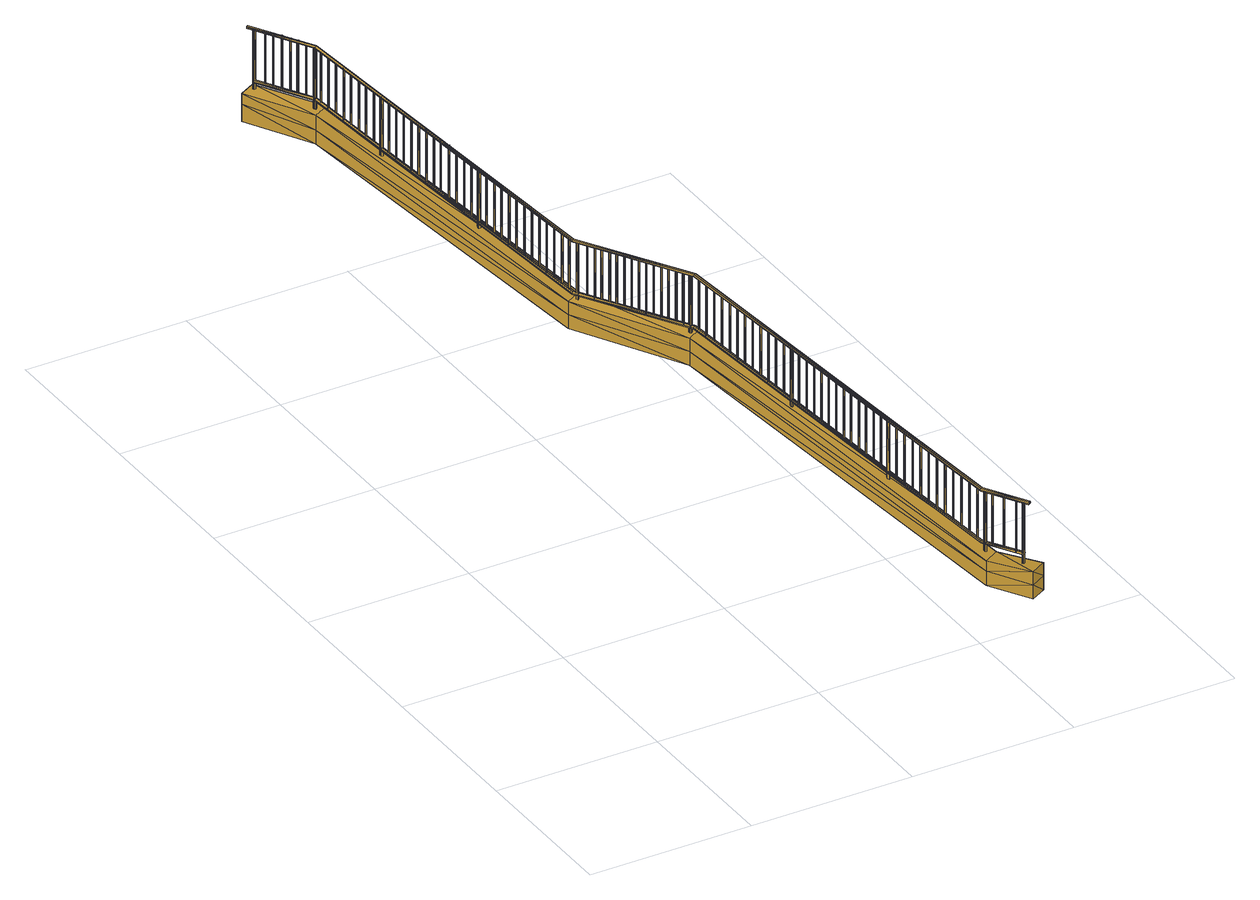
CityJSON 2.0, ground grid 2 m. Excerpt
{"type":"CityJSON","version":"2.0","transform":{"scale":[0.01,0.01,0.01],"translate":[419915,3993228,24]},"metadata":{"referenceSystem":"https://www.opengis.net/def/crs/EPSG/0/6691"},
"CityObjects":{
"cityfurniture1":{"type":"CityFurniture","attributes":{"class":"1020","function":"2000","DmGeometricAttribute.dmCode":"6140","DmGeometricAttribute.geometryType":"E2","DmGeometricAttribute.mapLevel":"2500","DmGeometricAttribute.shapeType":"0"},"geometry":[{"type":"MultiSurface","lod":"3","boundaries":[[[0,1,2]],[[2,3,0]],[[1,0,4]],[[0,5,4]],[[6,7,4]],[[4,5,6]],[[7,6,8]],[[6,9,8]],[[8,9,10]],[[9,11,10]],[[12,13,14]],[[13,12,15]],[[14,16,17]],[[16,14,13]],[[16,18,19]],[[19,17,16]],[[19,20,21]],[[20,19,18]],[[20,22,23]],[[23,21,20]],[[15,2,1]],[[1,13,15]],[[12,3,2]],[[2,15,12]],[[16,4,7]],[[7,18,16]],[[8,20,7]],[[20,18,7]],[[23,10,11]],[[10,23,22]],[[20,8,10]],[[10,22,20]],[[4,16,1]],[[16,13,1]],[[24,25,26]],[[27,25,24]],[[28,26,29]],[[26,25,29]],[[30,28,31]],[[28,29,31]],[[32,33,34]],[[35,33,32]],[[33,30,34]],[[30,31,34]],[[34,0,3]],[[3,32,34]],[[0,34,5]],[[34,31,5]],[[29,6,5]],[[5,31,29]],[[6,29,9]],[[29,25,9]],[[9,25,11]],[[25,27,11]],[[35,14,33]],[[14,35,12]],[[33,17,30]],[[17,33,14]],[[17,19,28]],[[28,30,17]],[[28,21,26]],[[21,28,19]],[[21,23,24]],[[24,26,21]],[[35,32,3]],[[3,12,35]],[[24,11,27]],[[11,24,23]],[[36,37,38]],[[39,38,37]],[[37,40,39]],[[41,39,40]],[[40,42,41]],[[43,41,42]],[[42,36,43]],[[38,43,36]],[[44,45,46]],[[47,46,45]],[[45,48,47]],[[49,47,48]],[[48,50,49]],[[51,49,50]],[[50,44,51]],[[46,51,44]],[[52,53,54]],[[55,54,53]],[[53,56,55]],[[57,55,56]],[[56,58,57]],[[59,57,58]],[[58,52,59]],[[54,59,52]],[[60,61,62]],[[63,62,61]],[[61,64,63]],[[65,63,64]],[[64,66,65]],[[67,65,66]],[[66,60,67]],[[62,67,60]],[[68,69,70]],[[71,70,69]],[[69,72,71]],[[73,71,72]],[[72,74,73]],[[75,73,74]],[[74,68,75]],[[70,75,68]],[[76,77,78]],[[79,78,77]],[[77,80,79]],[[81,79,80]],[[80,82,81]],[[83,81,82]],[[82,76,83]],[[78,83,76]],[[84,85,86]],[[87,86,85]],[[85,88,87]],[[89,87,88]],[[88,90,89]],[[91,89,90]],[[90,84,91]],[[86,91,84]],[[92,93,94]],[[95,94,93]],[[93,96,95]],[[97,95,96]],[[96,98,97]],[[99,97,98]],[[98,92,99]],[[94,99,92]],[[100,101,102]],[[103,102,101]],[[101,104,103]],[[105,103,104]],[[104,106,105]],[[107,105,106]],[[106,100,107]],[[102,107,100]],[[108,109,110]],[[111,110,109]],[[109,112,111]],[[113,111,112]],[[112,114,113]],[[115,113,114]],[[114,108,115]],[[110,115,108]],[[116,117,118]],[[119,118,117]],[[117,120,119]],[[121,119,120]],[[120,122,121]],[[123,121,122]],[[122,116,123]],[[118,123,116]],[[124,125,126]],[[127,126,125]],[[125,128,127]],[[129,127,128]],[[128,130,129]],[[131,129,130]],[[130,124,131]],[[126,131,124]],[[132,133,134]],[[135,134,133]],[[133,136,135]],[[137,135,136]],[[136,138,137]],[[139,137,138]],[[138,132,139]],[[134,139,132]],[[140,141,142]],[[143,142,141]],[[141,144,143]],[[145,143,144]],[[144,146,145]],[[147,145,146]],[[146,140,147]],[[142,147,140]],[[148,149,150]],[[151,150,149]],[[149,152,151]],[[153,151,152]],[[152,154,153]],[[155,153,154]],[[154,148,155]],[[150,155,148]],[[156,157,158]],[[159,158,157]],[[157,160,159]],[[161,159,160]],[[160,162,161]],[[163,161,162]],[[162,156,163]],[[158,163,156]],[[164,165,166]],[[167,166,165]],[[165,168,167]],[[169,167,168]],[[168,170,169]],[[171,169,170]],[[170,172,171]],[[173,171,172]],[[172,174,173]],[[175,173,174]],[[174,164,175]],[[166,175,164]],[[175,167,173]],[[173,167,171]],[[165,174,172]],[[165,172,170]],[[176,177,178]],[[179,178,177]],[[177,180,179]],[[181,179,180]],[[180,182,181]],[[183,181,182]],[[182,184,183]],[[185,183,184]],[[184,186,185]],[[187,185,186]],[[186,176,187]],[[178,187,176]],[[188,189,176]],[[177,176,189]],[[189,190,177]],[[180,177,190]],[[190,191,180]],[[182,180,191]],[[191,192,182]],[[184,182,192]],[[192,193,184]],[[186,184,193]],[[193,188,186]],[[176,186,188]],[[194,195,188]],[[189,188,195]],[[195,196,189]],[[190,189,196]],[[196,197,190]],[[191,190,197]],[[197,198,191]],[[192,191,198]],[[198,199,192]],[[193,192,199]],[[199,194,193]],[[188,193,194]],[[200,201,194]],[[195,194,201]],[[201,202,195]],[[196,195,202]],[[202,203,196]],[[197,196,203]],[[203,204,197]],[[198,197,204]],[[204,205,198]],[[199,198,205]],[[205,200,199]],[[194,199,200]],[[206,207,200]],[[201,200,207]],[[207,208,201]],[[202,201,208]],[[208,209,202]],[[203,202,209]],[[209,210,203]],[[204,203,210]],[[210,211,204]],[[205,204,211]],[[211,206,205]],[[200,205,206]],[[179,181,187]],[[181,183,187]],[[183,185,187]],[[208,207,211]],[[209,208,211]],[[212,213,214]],[[215,214,213]],[[213,216,215]],[[217,215,216]],[[216,218,217]],[[219,217,218]],[[218,212,219]],[[214,219,212]],[[220,221,222]],[[223,222,221]],[[221,224,223]],[[225,223,224]],[[224,226,225]],[[227,225,226]],[[226,220,227]],[[222,227,220]],[[228,229,230]],[[231,230,229]],[[229,232,231]],[[233,231,232]],[[232,234,233]],[[235,233,234]],[[234,228,235]],[[230,235,228]],[[236,237,238]],[[239,238,237]],[[237,240,239]],[[241,239,240]],[[240,242,241]],[[243,241,242]],[[242,236,243]],[[238,243,236]],[[244,245,246]],[[247,246,245]],[[245,248,247]],[[249,247,248]],[[248,250,249]],[[251,249,250]],[[250,244,251]],[[246,251,244]],[[252,253,254]],[[255,254,253]],[[253,256,255]],[[257,255,256]],[[256,258,257]],[[259,257,258]],[[258,252,259]],[[254,259,252]],[[260,261,262]],[[263,262,261]],[[261,264,263]],[[265,263,264]],[[264,266,265]],[[267,265,266]],[[266,260,267]],[[262,267,260]],[[268,269,270]],[[271,270,269]],[[269,272,271]],[[273,271,272]],[[272,274,273]],[[275,273,274]],[[274,268,275]],[[270,275,268]],[[276,277,278]],[[279,278,277]],[[277,280,279]],[[281,279,280]],[[280,282,281]],[[283,281,282]],[[282,276,283]],[[278,283,276]],[[284,285,286]],[[287,286,285]],[[285,288,287]],[[289,287,288]],[[288,290,289]],[[291,289,290]],[[290,284,291]],[[286,291,284]],[[292,293,294]],[[295,294,293]],[[293,296,295]],[[297,295,296]],[[296,298,297]],[[299,297,298]],[[298,292,299]],[[294,299,292]],[[300,301,302]],[[303,302,301]],[[301,304,303]],[[305,303,304]],[[304,306,305]],[[307,305,306]],[[306,300,307]],[[302,307,300]],[[308,309,310]],[[311,310,309]],[[309,312,311]],[[313,311,312]],[[312,314,313]],[[315,313,314]],[[314,316,315]],[[317,315,316]],[[316,318,317]],[[319,317,318]],[[318,308,319]],[[310,319,308]],[[319,311,317]],[[317,311,315]],[[309,318,316]],[[309,316,314]],[[320,321,322]],[[323,322,321]],[[321,324,323]],[[325,323,324]],[[324,326,325]],[[327,325,326]],[[326,328,327]],[[329,327,328]],[[328,330,329]],[[331,329,330]],[[330,320,331]],[[322,331,320]],[[331,323,329]],[[329,323,327]],[[321,330,328]],[[321,328,326]],[[332,333,334]],[[335,334,333]],[[333,336,335]],[[337,335,336]],[[336,338,337]],[[339,337,338]],[[338,332,339]],[[334,339,332]],[[340,341,342]],[[343,342,341]],[[341,344,343]],[[345,343,344]],[[344,346,345]],[[347,345,346]],[[346,340,347]],[[342,347,340]],[[348,349,350]],[[351,350,349]],[[349,352,351]],[[353,351,352]],[[352,354,353]],[[355,353,354]],[[354,348,355]],[[350,355,348]],[[356,357,358]],[[359,358,357]],[[357,360,359]],[[361,359,360]],[[360,362,361]],[[363,361,362]],[[362,364,363]],[[365,363,364]],[[364,366,365]],[[367,365,366]],[[366,356,367]],[[358,367,356]],[[367,359,365]],[[365,359,363]],[[357,366,364]],[[357,364,362]],[[368,369,370]],[[371,370,369]],[[369,372,371]],[[373,371,372]],[[372,374,373]],[[375,373,374]],[[374,376,375]],[[377,375,376]],[[376,378,377]],[[379,377,378]],[[378,368,379]],[[370,379,368]],[[379,371,377]],[[377,371,375]],[[369,378,376]],[[369,376,374]],[[380,381,382]],[[383,382,381]],[[381,384,383]],[[385,383,384]],[[384,386,385]],[[387,385,386]],[[386,388,387]],[[389,387,388]],[[388,390,389]],[[391,389,390]],[[390,380,391]],[[382,391,380]],[[392,393,380]],[[381,380,393]],[[393,394,381]],[[384,381,394]],[[394,395,384]],[[386,384,395]],[[395,396,386]],[[388,386,396]],[[396,397,388]],[[390,388,397]],[[397,392,390]],[[380,390,392]],[[398,399,392]],[[393,392,399]],[[399,400,393]],[[394,393,400]],[[400,401,394]],[[395,394,401]],[[401,402,395]],[[396,395,402]],[[402,403,396]],[[397,396,403]],[[403,398,397]],[[392,397,398]],[[329,404,398]],[[399,398,404]],[[404,405,399]],[[400,399,405]],[[405,406,400]],[[401,400,406]],[[406,407,401]],[[402,401,407]],[[407,408,402]],[[403,402,408]],[[408,329,403]],[[398,403,329]],[[409,410,329]],[[404,329,410]],[[410,411,404]],[[405,404,411]],[[411,412,405]],[[406,405,412]],[[412,413,406]],[[407,406,413]],[[413,414,407]],[[408,407,414]],[[414,409,408]],[[329,408,409]],[[383,385,391]],[[385,387,391]],[[387,389,391]],[[411,410,414]],[[412,411,414]],[[415,416,417]],[[418,417,416]],[[416,419,418]],[[420,418,419]],[[419,421,420]],[[422,420,421]],[[421,415,422]],[[417,422,415]],[[423,424,425]],[[426,425,424]],[[424,427,426]],[[428,426,427]],[[427,429,428]],[[430,428,429]],[[429,423,430]],[[425,430,423]],[[431,432,433]],[[434,433,432]],[[432,435,434]],[[436,434,435]],[[435,437,436]],[[438,436,437]],[[437,431,438]],[[433,438,431]],[[439,440,441]],[[442,441,440]],[[440,443,442]],[[444,442,443]],[[443,445,444]],[[446,444,445]],[[445,447,446]],[[448,446,447]],[[447,449,448]],[[450,448,449]],[[449,439,450]],[[441,450,439]],[[450,442,448]],[[448,442,446]],[[440,449,447]],[[440,447,445]],[[451,452,453]],[[454,453,452]],[[452,455,454]],[[456,454,455]],[[455,457,456]],[[458,456,457]],[[457,451,458]],[[453,458,451]],[[459,460,461]],[[462,461,460]],[[460,463,462]],[[464,462,463]],[[463,465,464]],[[466,464,465]],[[465,459,466]],[[461,466,459]],[[467,468,469]],[[470,469,468]],[[468,471,470]],[[472,470,471]],[[471,473,472]],[[474,472,473]],[[473,467,474]],[[469,474,467]],[[475,476,477]],[[478,477,476]],[[476,479,478]],[[480,478,479]],[[479,481,480]],[[482,480,481]],[[481,475,482]],[[477,482,475]],[[483,484,485]],[[486,485,484]],[[484,487,486]],[[488,486,487]],[[487,483,488]],[[485,488,483]],[[489,490,491]],[[492,491,490]],[[490,493,492]],[[494,492,493]],[[493,495,494]],[[496,494,495]],[[495,489,496]],[[491,496,489]],[[497,498,499]],[[500,499,498]],[[498,501,500]],[[502,500,501]],[[501,503,502]],[[504,502,503]],[[503,505,504]],[[506,504,505]],[[505,507,506]],[[508,506,507]],[[507,497,508]],[[499,508,497]],[[508,500,506]],[[506,500,504]],[[498,507,505]],[[498,505,503]],[[509,510,511]],[[512,511,510]],[[510,513,512]],[[514,512,513]],[[513,515,514]],[[516,514,515]],[[515,517,516]],[[518,516,517]],[[517,519,518]],[[520,518,519]],[[519,509,520]],[[511,520,509]],[[520,512,518]],[[518,512,516]],[[510,519,517]],[[510,517,515]],[[521,522,523]],[[524,523,522]],[[522,525,524]],[[526,524,525]],[[525,527,526]],[[528,526,527]],[[527,521,528]],[[523,528,521]],[[529,530,531]],[[532,531,530]],[[530,533,532]],[[534,532,533]],[[533,535,534]],[[536,534,535]],[[535,529,536]],[[531,536,529]],[[537,538,539]],[[540,539,538]],[[538,541,540]],[[542,540,541]],[[541,543,542]],[[544,542,543]],[[543,537,544]],[[539,544,537]],[[545,546,547]],[[548,547,546]],[[546,549,548]],[[550,548,549]],[[549,551,550]],[[552,550,551]],[[551,545,552]],[[547,552,545]],[[553,554,555]],[[556,555,554]],[[554,557,556]],[[558,556,557]],[[557,559,558]],[[560,558,559]],[[559,553,560]],[[555,560,553]],[[561,562,563]],[[564,563,562]],[[562,565,564]],[[566,564,565]],[[565,567,566]],[[568,566,567]],[[567,561,568]],[[563,568,561]],[[569,570,571]],[[572,571,570]],[[570,573,572]],[[574,572,573]],[[573,575,574]],[[576,574,575]],[[575,569,576]],[[571,576,569]],[[577,578,579]],[[580,579,578]],[[578,581,580]],[[582,580,581]],[[581,583,582]],[[584,582,583]],[[583,577,584]],[[579,584,577]],[[585,586,587]],[[588,587,586]],[[586,589,588]],[[590,588,589]],[[589,591,590]],[[592,590,591]],[[591,585,592]],[[587,592,585]],[[593,594,595]],[[596,595,594]],[[594,597,596]],[[598,596,597]],[[597,599,598]],[[600,598,599]],[[599,593,600]],[[595,600,593]],[[601,602,603]],[[604,603,602]],[[602,605,604]],[[606,604,605]],[[605,607,606]],[[608,606,607]],[[607,601,608]],[[603,608,601]],[[609,610,611]],[[612,611,610]],[[610,613,612]],[[614,612,613]],[[613,615,614]],[[616,614,615]],[[615,609,616]],[[611,616,609]],[[617,618,619]],[[620,619,618]],[[618,621,620]],[[622,620,621]],[[621,623,622]],[[624,622,623]],[[623,617,624]],[[619,624,617]],[[625,626,627]],[[628,627,626]],[[626,629,628]],[[630,628,629]],[[629,631,630]],[[632,630,631]],[[631,625,632]],[[627,632,625]],[[633,634,635]],[[636,635,634]],[[634,637,636]],[[638,636,637]],[[637,639,638]],[[640,638,639]],[[639,633,640]],[[635,640,633]],[[641,642,643]],[[644,643,642]],[[642,645,644]],[[646,644,645]],[[645,647,646]],[[648,646,647]],[[647,641,648]],[[643,648,641]],[[649,650,651]],[[652,651,650]],[[650,653,652]],[[654,652,653]],[[653,655,654]],[[656,654,655]],[[655,649,656]],[[651,656,649]],[[657,658,659]],[[660,659,658]],[[658,661,660]],[[662,660,661]],[[661,663,662]],[[664,662,663]],[[663,657,664]],[[659,664,657]],[[665,666,667]],[[668,667,666]],[[666,669,668]],[[670,668,669]],[[669,671,670]],[[672,670,671]],[[671,665,672]],[[667,672,665]],[[673,674,675]],[[676,675,674]],[[674,677,676]],[[678,676,677]],[[677,679,678]],[[680,678,679]],[[679,673,680]],[[675,680,673]],[[681,682,683]],[[684,683,682]],[[682,685,684]],[[686,684,685]],[[685,687,686]],[[688,686,687]],[[687,681,688]],[[683,688,681]],[[689,690,691]],[[692,691,690]],[[690,693,692]],[[694,692,693]],[[693,695,694]],[[696,694,695]],[[695,689,696]],[[691,696,689]],[[697,698,699]],[[700,699,698]],[[698,701,700]],[[702,700,701]],[[701,703,702]],[[704,702,703]],[[703,697,704]],[[699,704,697]],[[705,706,707]],[[708,707,706]],[[706,709,708]],[[710,708,709]],[[709,711,710]],[[712,710,711]],[[711,705,712]],[[707,712,705]],[[713,714,715]],[[716,715,714]],[[714,717,716]],[[718,716,717]],[[717,719,718]],[[720,718,719]],[[719,713,720]],[[715,720,713]],[[721,722,723]],[[724,723,722]],[[722,725,724]],[[726,724,725]],[[725,727,726]],[[728,726,727]],[[727,721,728]],[[723,728,721]],[[729,730,731]],[[732,731,730]],[[730,733,732]],[[734,732,733]],[[733,735,734]],[[736,734,735]],[[735,729,736]],[[731,736,729]],[[737,738,739]],[[740,739,738]],[[738,741,740]],[[742,740,741]],[[741,743,742]],[[744,742,743]],[[743,737,744]],[[739,744,737]],[[745,746,747]],[[748,747,746]],[[746,749,748]],[[750,748,749]],[[749,751,750]],[[752,750,751]],[[751,745,752]],[[747,752,745]],[[753,754,755]],[[756,755,754]],[[754,757,756]],[[758,756,757]],[[757,759,758]],[[760,758,759]],[[759,753,760]],[[755,760,753]],[[761,762,763]],[[764,763,762]],[[762,765,764]],[[766,764,765]],[[765,767,766]],[[768,766,767]],[[767,761,768]],[[763,768,761]],[[769,770,771]],[[772,771,770]],[[770,773,772]],[[774,772,773]],[[773,775,774]],[[776,774,775]],[[775,769,776]],[[771,776,769]],[[777,778,779]],[[780,779,778]],[[778,781,780]],[[782,780,781]],[[781,783,782]],[[784,782,783]],[[783,777,784]],[[779,784,777]],[[785,786,787]],[[788,787,786]],[[786,789,788]],[[790,788,789]],[[789,791,790]],[[792,790,791]],[[791,785,792]],[[787,792,785]],[[793,794,795]],[[796,795,794]],[[794,797,796]],[[798,796,797]],[[797,799,798]],[[800,798,799]],[[799,793,800]],[[795,800,793]],[[801,802,803]],[[804,803,802]],[[802,805,804]],[[806,804,805]],[[805,807,806]],[[808,806,807]],[[807,801,808]],[[803,808,801]],[[809,810,811]],[[812,811,810]],[[810,813,812]],[[814,812,813]],[[813,815,814]],[[816,814,815]],[[815,809,816]],[[811,816,809]],[[817,818,819]],[[820,819,818]],[[818,821,820]],[[822,820,821]],[[821,823,822]],[[824,822,823]],[[823,817,824]],[[819,824,817]],[[825,826,827]],[[828,827,826]],[[826,829,828]],[[830,828,829]],[[829,831,830]],[[832,830,831]],[[831,825,832]],[[827,832,825]],[[833,834,835]],[[836,835,834]],[[834,837,836]],[[838,836,837]],[[837,839,838]],[[840,838,839]],[[839,833,840]],[[835,840,833]],[[841,842,843]],[[844,843,842]],[[842,845,844]],[[846,844,845]],[[845,847,846]],[[848,846,847]],[[847,841,848]],[[843,848,841]],[[849,850,851]],[[852,851,850]],[[850,853,852]],[[854,852,853]],[[853,855,854]],[[856,854,855]],[[855,849,856]],[[851,856,849]],[[857,858,859]],[[860,859,858]],[[858,861,860]],[[862,860,861]],[[861,863,862]],[[864,862,863]],[[863,857,864]],[[859,864,857]],[[865,866,867]],[[868,867,866]],[[866,869,868]],[[870,868,869]],[[869,871,870]],[[872,870,871]],[[871,865,872]],[[867,872,865]],[[873,874,875]],[[876,875,874]],[[874,877,876]],[[878,876,877]],[[877,879,878]],[[880,878,879]],[[879,873,880]],[[875,880,873]],[[881,882,883]],[[884,883,882]],[[882,885,884]],[[886,884,885]],[[885,887,886]],[[888,886,887]],[[887,881,888]],[[883,888,881]],[[889,890,891]],[[892,891,890]],[[890,893,892]],[[894,892,893]],[[893,895,894]],[[896,894,895]],[[895,889,896]],[[891,896,889]],[[897,898,899]],[[900,899,898]],[[898,901,900]],[[902,900,901]],[[901,903,902]],[[904,902,903]],[[903,905,904]],[[906,904,905]],[[905,907,906]],[[908,906,907]],[[907,897,908]],[[899,908,897]],[[908,900,906]],[[906,900,904]],[[898,907,905]],[[898,905,903]],[[909,910,911]],[[912,911,910]],[[910,913,912]],[[914,912,913]],[[913,915,914]],[[916,914,915]],[[915,917,916]],[[918,916,917]],[[917,919,918]],[[920,918,919]],[[919,909,920]],[[911,920,909]],[[920,912,918]],[[918,912,916]],[[916,912,914]],[[910,919,917]],[[910,917,915]],[[910,915,913]],[[921,922,923]],[[924,923,922]],[[922,925,924]],[[926,924,925]],[[925,927,926]],[[928,926,927]],[[927,921,928]],[[923,928,921]],[[929,930,931]],[[932,931,930]],[[930,933,932]],[[934,932,933]],[[933,935,934]],[[936,934,935]],[[935,929,936]],[[931,936,929]],[[937,938,939]],[[940,939,938]],[[938,941,940]],[[942,940,941]],[[941,943,942]],[[944,942,943]],[[943,937,944]],[[939,944,937]]]}]}
},
"vertices":[
[57,823,349],[57,823,367],[12,903,366],[12,903,353],[211,550,230],[211,550,214],[285,419,214],[285,419,230],[466,99,64],[466,99,51],[495,48,68],[495,48,52],[32,914,352],[77,834,367],[77,834,351],[32,914,366],[231,561,230],[231,561,214],[304,430,230],[304,430,214],[485,110,64],[485,110,51],[514,59,68],[514,59,52],[514,59,34],[466,99,33],[485,110,33],[495,48,34],[304,430,196],[285,419,196],[231,561,196],[211,550,196],[12,903,331],[77,834,333],[57,823,331],[32,914,331],[67,830,375],[67,829,375],[67,830,441],[67,829,441],[68,829,375],[68,829,441],[68,830,375],[68,830,441],[158,666,294],[158,665,294],[158,666,359],[158,665,359],[159,665,294],[159,665,359],[159,666,294],[159,666,359],[154,674,298],[153,673,298],[154,674,363],[153,673,363],[154,673,298],[154,673,363],[155,674,298],[155,674,363],[94,781,351],[94,780,351],[94,781,416],[94,780,416],[95,780,351],[95,780,416],[95,781,351],[95,781,416],[81,805,363],[80,804,363],[81,805,429],[80,804,429],[82,804,363],[82,804,429],[82,805,363],[82,805,429],[72,822,371],[71,821,371],[72,822,437],[71,821,437],[72,821,371],[72,821,437],[73,822,371],[73,822,437],[126,724,323],[126,723,323],[126,724,388],[126,723,388],[127,722,323],[127,722,388],[127,723,323],[127,723,388],[122,732,327],[121,731,327],[122,732,392],[121,731,392],[122,730,327],[122,730,392],[123,731,327],[123,731,392],[117,740,331],[117,739,331],[117,740,396],[117,739,396],[118,739,331],[118,739,396],[118,740,331],[118,740,396],[149,683,302],[149,682,302],[149,683,367],[149,682,367],[150,681,302],[150,681,367],[150,682,302],[150,682,367],[145,691,306],[144,690,306],[145,691,372],[144,690,372],[145,689,306],[145,689,372],[146,691,306],[146,691,372],[131,715,318],[130,714,318],[131,715,384],[130,714,384],[132,714,318],[132,714,384],[132,715,318],[132,715,384],[99,773,347],[99,772,347],[99,773,412],[99,772,412],[100,771,347],[100,771,412],[100,772,347],[100,772,412],[176,633,275],[176,632,275],[176,633,340],[176,632,340],[177,632,275],[177,632,340],[177,633,275],[177,633,340],[181,625,271],[180,624,271],[181,625,336],[180,624,336],[182,624,271],[182,624,336],[182,625,271],[182,625,336],[185,617,267],[185,616,267],[185,617,332],[185,616,332],[186,616,267],[186,616,332],[187,617,267],[187,617,332],[291,431,228],[291,429,228],[291,431,303],[291,429,303],[291,428,228],[291,428,303],[293,428,228],[293,428,303],[294,429,228],[294,429,303],[293,431,228],[293,431,303],[472,118,78],[472,117,79],[499,72,78],[498,72,80],[470,116,79],[496,71,80],[469,116,78],[495,70,78],[470,116,76],[496,71,77],[471,117,76],[498,72,77],[297,426,238],[296,425,240],[294,424,240],[293,424,238],[294,424,236],[295,426,236],[222,556,236],[221,555,238],[219,554,238],[218,554,236],[219,555,234],[221,556,234],[66,836,379],[65,835,381],[64,834,381],[63,834,379],[63,835,377],[65,836,377],[29,904,377],[29,904,378],[27,903,378],[26,902,377],[27,903,375],[29,904,375],[167,650,283],[167,649,283],[167,650,349],[167,649,349],[168,648,283],[168,648,349],[168,650,283],[168,650,349],[85,797,359],[85,796,359],[85,797,425],[85,796,425],[86,796,359],[86,796,425],[86,797,359],[86,797,425],[90,789,355],[90,788,355],[90,789,420],[90,788,420],[91,788,355],[91,788,420],[91,789,355],[91,789,420],[113,748,335],[112,747,335],[113,748,400],[112,747,400],[113,747,335],[113,747,400],[114,748,335],[114,748,400],[190,609,263],[190,608,263],[190,609,328],[190,608,328],[191,607,263],[191,607,328],[191,608,263],[191,608,328],[195,601,259],[194,600,259],[195,601,324],[194,600,324],[195,599,259],[195,599,324],[196,600,259],[196,600,324],[172,642,279],[171,640,279],[172,642,344],[171,640,344],[173,640,279],[173,640,344],[173,641,279],[173,641,344],[108,756,339],[108,755,339],[108,756,404],[108,755,404],[109,755,339],[109,755,404],[109,756,339],[109,756,404],[477,106,143],[478,105,143],[477,106,78],[478,105,78],[478,104,143],[478,104,78],[477,105,143],[477,105,78],[484,93,143],[485,93,143],[484,93,78],[485,93,78],[485,92,143],[485,92,78],[484,92,143],[484,92,78],[492,80,143],[493,80,143],[492,80,78],[493,80,78],[492,79,143],[492,79,78],[491,79,143],[491,79,78],[44,874,379],[44,872,379],[44,874,445],[44,872,445],[45,872,379],[45,872,445],[45,873,379],[45,873,445],[27,905,367],[26,904,367],[27,905,442],[26,904,442],[27,902,367],[27,902,442],[29,902,367],[29,902,442],[30,904,367],[30,904,442],[29,905,367],[29,905,442],[63,838,365],[62,836,365],[63,838,444],[62,836,444],[63,835,365],[63,835,444],[65,835,365],[65,835,444],[66,836,365],[66,836,444],[65,838,365],[65,838,444],[76,814,367],[76,813,367],[76,814,433],[76,813,433],[77,812,367],[77,812,433],[77,813,367],[77,813,433],[135,707,314],[135,706,314],[135,707,380],[135,706,380],[136,706,314],[136,706,380],[137,707,314],[137,707,380],[139,699,310],[139,698,310],[139,699,376],[139,698,376],[140,698,310],[140,698,376],[140,699,310],[140,699,376],[472,114,64],[471,113,64],[472,114,143],[471,113,143],[472,111,64],[472,111,143],[474,111,64],[474,111,143],[475,113,64],[475,113,143],[474,114,64],[474,114,143],[496,73,64],[495,72,64],[496,73,143],[495,72,143],[496,70,64],[496,70,143],[497,70,64],[497,70,143],[498,72,64],[498,72,143],[497,73,64],[497,73,143],[472,118,143],[472,117,145],[502,66,144],[501,66,146],[470,116,145],[499,65,146],[469,116,143],[499,64,144],[470,116,141],[499,65,142],[471,117,141],[501,66,142],[297,426,303],[296,425,305],[294,424,305],[293,424,303],[294,424,302],[295,426,302],[222,556,301],[221,555,303],[219,554,303],[218,554,301],[219,555,300],[221,556,300],[65,835,446],[64,834,446],[63,834,444],[63,835,443],[65,836,443],[25,912,442],[25,912,443],[23,911,443],[22,910,442],[23,911,440],[25,912,440],[53,856,379],[53,855,379],[53,856,445],[53,855,445],[54,855,379],[54,855,445],[55,856,379],[55,856,445],[213,568,242],[212,567,242],[213,568,308],[212,567,308],[214,566,242],[214,566,308],[214,568,242],[214,568,308],[217,560,237],[217,559,237],[217,560,304],[217,559,304],[218,558,237],[218,558,304],[218,559,237],[218,559,304],[222,552,227],[221,550,227],[222,552,302],[221,550,302],[222,549,227],[222,549,302],[223,549,227],[223,549,302],[224,550,227],[224,550,302],[223,552,227],[223,552,302],[199,592,254],[199,591,254],[199,592,320],[199,591,320],[200,591,254],[200,591,320],[200,592,254],[200,592,320],[204,584,251],[203,583,251],[204,584,316],[203,583,316],[204,583,251],[204,583,316],[205,584,251],[205,584,316],[208,576,246],[208,575,246],[208,576,312],[208,575,312],[209,575,246],[209,575,312],[209,576,246],[209,576,312],[35,891,443],[34,891,443],[35,891,377],[34,891,377],[34,892,443],[34,892,377],[35,892,443],[35,892,377],[39,883,444],[40,883,444],[39,883,378],[40,883,378],[39,882,444],[39,882,378],[50,863,445],[49,863,445],[50,863,379],[49,863,379],[49,864,445],[49,864,379],[50,864,445],[50,864,379],[162,659,278],[161,657,278],[162,659,353],[161,657,353],[162,656,278],[162,656,353],[164,656,278],[164,656,353],[165,657,278],[165,657,353],[164,659,278],[164,659,353],[103,765,333],[102,764,333],[103,765,408],[102,764,408],[103,762,333],[103,762,408],[105,762,333],[105,762,408],[106,764,333],[106,764,408],[105,765,333],[105,765,408],[58,845,379],[59,845,379],[58,845,445],[59,845,445],[59,846,379],[59,846,445],[58,846,379],[58,846,445],[287,438,303],[289,437,303],[287,438,237],[289,437,237],[288,436,303],[288,436,237],[287,437,303],[287,437,237],[438,174,173],[439,174,173],[438,174,108],[439,174,108],[439,173,173],[439,173,108],[438,173,173],[438,173,108],[433,183,177],[434,182,177],[433,183,113],[434,182,113],[434,181,177],[434,181,113],[433,182,177],[433,182,113],[428,191,181],[429,191,181],[428,191,117],[429,191,117],[429,190,181],[429,190,117],[428,190,181],[428,190,117],[340,346,261],[341,346,261],[340,346,197],[341,346,197],[340,345,261],[340,345,197],[339,345,261],[339,345,197],[344,338,257],[345,338,257],[344,338,193],[345,338,193],[345,337,257],[345,337,193],[344,337,257],[344,337,193],[349,330,253],[350,329,253],[349,330,188],[350,329,188],[350,328,253],[350,328,188],[349,329,253],[349,329,188],[448,157,99],[448,156,99],[448,157,164],[448,156,164],[449,155,99],[449,155,164],[449,156,99],[449,156,164],[453,147,95],[454,147,95],[453,147,159],[454,147,159],[454,148,95],[454,148,159],[453,148,95],[453,148,159],[458,139,90],[458,138,90],[458,139,155],[458,138,155],[459,138,90],[459,138,155],[459,139,90],[459,139,155],[424,200,186],[424,199,186],[424,200,122],[424,199,122],[423,199,186],[423,199,122],[423,200,186],[423,200,122],[418,209,190],[419,208,190],[418,209,126],[419,208,126],[419,207,190],[419,207,126],[418,208,190],[418,208,126],[443,165,104],[443,164,104],[443,165,168],[443,164,168],[444,164,104],[444,164,168],[444,165,104],[444,165,168],[335,355,265],[336,354,265],[335,355,201],[336,354,201],[336,353,265],[336,353,201],[335,354,265],[335,354,201],[378,281,228],[377,280,228],[378,281,163],[377,280,163],[376,280,228],[376,280,163],[377,281,228],[377,281,163],[385,264,155],[387,264,155],[385,264,219],[387,264,219],[387,265,155],[387,265,219],[386,265,155],[386,265,219],[302,413,295],[303,412,295],[302,413,231],[303,412,231],[302,411,295],[302,411,231],[301,412,295],[301,412,231],[297,421,299],[298,421,299],[297,421,235],[298,421,235],[298,420,299],[298,420,235],[297,420,299],[297,420,235],[373,289,232],[373,288,232],[373,289,168],[373,288,168],[372,288,232],[372,288,168],[372,289,232],[372,289,168],[321,380,278],[322,379,278],[321,380,214],[322,379,214],[321,378,278],[321,378,214],[320,378,278],[320,378,214],[325,371,274],[326,371,274],[325,371,210],[326,371,210],[326,370,274],[326,370,210],[325,370,274],[325,370,210],[330,363,270],[331,363,270],[330,363,205],[331,363,205],[331,362,270],[331,362,205],[330,362,270],[330,362,205],[306,404,291],[307,404,291],[306,404,227],[307,404,227],[307,403,291],[307,403,227],[306,403,291],[306,403,227],[311,396,287],[312,396,287],[311,396,222],[312,396,222],[312,395,287],[312,395,222],[311,395,287],[311,395,222],[316,388,282],[317,388,282],[316,388,218],[317,388,218],[317,386,282],[317,386,218],[316,387,282],[316,387,218],[463,131,86],[463,130,86],[463,131,150],[463,130,150],[464,129,86],[464,129,150],[464,130,86],[464,130,150],[246,509,302],[248,508,302],[246,509,236],[248,508,236],[247,507,302],[247,507,236],[246,508,302],[246,508,236],[251,500,302],[251,501,302],[251,500,236],[251,501,236],[252,500,302],[252,500,236],[252,499,302],[252,499,236],[255,492,303],[256,493,303],[255,492,236],[256,493,236],[257,493,303],[257,493,236],[256,492,303],[256,492,236],[232,531,302],[233,532,302],[232,531,236],[233,532,236],[234,532,302],[234,532,236],[234,531,302],[234,531,236],[237,524,302],[237,525,302],[237,524,236],[237,525,236],[238,524,302],[238,524,236],[238,523,302],[238,523,236],[242,517,302],[243,516,302],[242,517,236],[243,516,236],[243,515,302],[243,515,236],[242,516,302],[242,516,236],[273,460,303],[274,461,303],[273,460,237],[274,461,237],[275,461,303],[275,461,237],[275,460,303],[275,460,237],[278,452,303],[278,453,303],[278,452,237],[278,453,237],[279,453,303],[279,453,237],[279,452,303],[279,452,237],[283,444,303],[283,446,303],[283,444,237],[283,446,237],[284,445,303],[284,445,237],[284,444,303],[284,444,237],[260,484,303],[260,485,303],[260,484,236],[260,485,236],[261,485,303],[261,485,236],[261,484,303],[261,484,236],[264,476,303],[265,477,303],[264,476,237],[265,477,237],[266,477,303],[266,477,237],[265,476,303],[265,476,237],[269,468,303],[269,469,303],[269,468,237],[269,469,237],[270,469,303],[270,469,237],[270,468,303],[270,468,237],[228,540,302],[229,540,302],[228,540,236],[229,540,236],[229,539,302],[229,539,236],[228,539,302],[228,539,236],[399,240,143],[400,240,143],[399,240,207],[400,240,207],[401,241,143],[401,241,207],[399,241,143],[399,241,207],[405,232,139],[405,233,139],[405,232,203],[405,233,203],[404,233,139],[404,233,203],[404,232,139],[404,232,203],[408,224,135],[409,224,135],[408,224,199],[409,224,199],[410,225,135],[410,225,199],[409,225,135],[409,225,199],[468,122,82],[467,121,82],[468,122,146],[467,121,146],[469,121,82],[469,121,146],[469,122,82],[469,122,146],[390,256,151],[391,256,151],[390,256,215],[391,256,215],[391,257,151],[391,257,215],[390,257,151],[390,257,215],[395,248,147],[396,248,147],[395,248,211],[396,248,211],[396,249,147],[396,249,211],[395,249,147],[395,249,211],[360,313,244],[359,312,244],[360,313,180],[359,312,180],[358,312,244],[358,312,180],[358,313,244],[358,313,180],[412,216,120],[414,215,120],[412,216,195],[414,215,195],[415,216,120],[415,216,195],[415,218,120],[415,218,195],[414,218,120],[414,218,195],[412,218,120],[412,218,195],[353,320,173],[354,319,173],[353,320,248],[354,319,248],[356,320,173],[356,320,248],[356,322,173],[356,322,248],[354,323,173],[354,323,248],[353,322,173],[353,322,248],[382,273,224],[382,272,224],[382,273,159],[382,272,159],[381,272,224],[381,272,159],[381,273,224],[381,273,159],[369,297,236],[368,296,236],[369,297,172],[368,296,172],[367,296,236],[367,296,172],[368,297,236],[368,297,172],[364,305,240],[364,304,240],[364,305,176],[364,304,176],[363,304,240],[363,304,176],[363,305,240],[363,305,176]
]}
